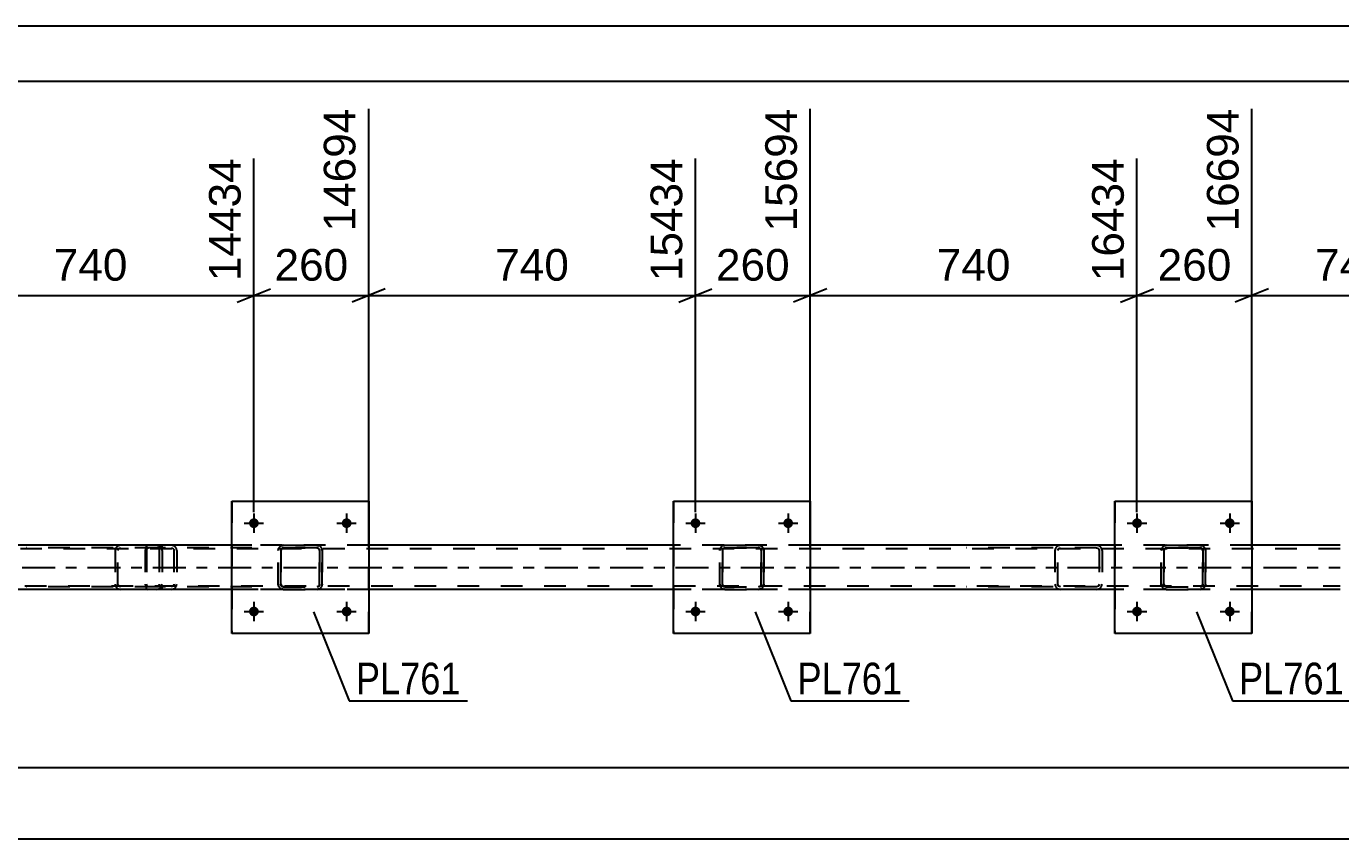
# Model space of a CAD drawing. Header units: millimetres. Extents: x 0 to 841, y 0 to 594.
# Drawn here: x 646.5 to 765.6, y 520.4 to 594 of the extents above; entities that cross this region are included whole.
import ezdxf

# ---------------------------------------------------------------- set-up
doc = ezdxf.new("R2010")
doc.units = ezdxf.units.MM
doc.linetypes.add('DXK_LINE_DOT2', pattern=[3.9198, 1.9599, -1.9599])
doc.linetypes.add('DXK_LINE_DOT3', pattern=[5.9187, 2.979, -0.9799, 0.9799, -0.9799])
doc.styles.add('Arial', font='ARIAL.TTF', dxfattribs={"height": 0.2})
doc.styles.add('Arial Narrow', font='ARIALN.TTF', dxfattribs={"height": 0.2})

# ---------------------------------------------------------------- blocks, each defined once
blk = doc.blocks.new('Unknown-318464264-1115')
at = {"color": 5, "linetype": 'Continuous'}
for p, q in [((841, 594), (0, 594)), ((836, 589), (5, 589))]:
    blk.add_line(p, q, dxfattribs=at)
blk = doc.blocks.new('Part-318464264-1880 - 1696')
at = {"color": 7, "linetype": 'DXK_LINE_DOT2'}
for p, q in [((765.53, 546.67), (89.78, 546.67)), ((677.53, 546.99), (665.13, 546.99)), ((717.53, 546.99), (705.13, 546.99)), ((757.53, 546.99), (745.13, 546.99)), ((89.78, 543.31), (765.53, 543.31)), ((765.53, 542.99), (105.14, 542.99)), ((677.53, 542.99), (665.13, 542.99)), ((717.53, 542.99), (705.13, 542.99)), ((757.53, 542.99), (745.13, 542.99))]:
    blk.add_line(p, q, dxfattribs=at)
at = {"color": 2, "linetype": 'Continuous'}
for p, q in [((665.13, 546.99), (637.53, 546.99)), ((705.13, 546.99), (677.53, 546.99)), ((745.13, 546.99), (717.53, 546.99)), ((765.53, 546.99), (757.53, 546.99)), ((665.13, 542.99), (637.53, 542.99)), ((705.13, 542.99), (677.53, 542.99)), ((745.13, 542.99), (717.53, 542.99)), ((765.53, 542.99), (757.53, 542.99))]:
    blk.add_line(p, q, dxfattribs=at)
at = {"color": 7, "linetype": 'DXK_LINE_DOT3'}
blk.add_line((89.78, 544.99), (765.53, 544.99), dxfattribs=at)
blk = doc.blocks.new('Part-318464264-1759 - 1696')
at = {"color": 7, "linetype": 'DXK_LINE_DOT2'}
for p, q in [((658.31, 546.99), (646.53, 546.99)), ((658.31, 546.75), (646.53, 546.75)), ((654.59, 546.65), (654.56, 546.51)), ((654.6, 546.69), (654.59, 546.65)), ((654.82, 546.51), (654.84, 546.6)), ((654.84, 546.6), (654.89, 546.68)), ((655.07, 546.99), (654.88, 546.95)), ((654.89, 546.68), (654.97, 546.73)), ((654.97, 546.73), (655.07, 546.75)), ((658.5, 546.95), (658.31, 546.99)), ((658.31, 546.75), (658.41, 546.73)), ((658.41, 546.73), (658.49, 546.68)), ((658.49, 546.68), (658.54, 546.6)), ((658.54, 546.6), (658.56, 546.51)), ((658.79, 546.65), (658.78, 546.69)), ((658.82, 546.51), (658.79, 546.65)), ((654.56, 546.51), (654.56, 543.47)), ((654.82, 543.47), (654.82, 546.51)), ((658.56, 546.51), (658.56, 543.47)), ((658.82, 546.51), (658.82, 543.47)), ((658.31, 543.23), (646.53, 543.23)), ((658.31, 542.99), (646.53, 542.99)), ((654.56, 543.47), (654.58, 543.39)), ((654.58, 543.39), (654.6, 543.29)), ((654.84, 543.38), (654.82, 543.47)), ((654.89, 543.3), (654.84, 543.38)), ((654.88, 543.03), (655.07, 542.99)), ((654.97, 543.25), (654.89, 543.3)), ((655.07, 543.23), (654.97, 543.25)), ((658.41, 543.25), (658.31, 543.23)), ((658.31, 542.99), (658.5, 543.03)), ((658.49, 543.3), (658.41, 543.25)), ((658.54, 543.38), (658.49, 543.3)), ((658.56, 543.47), (658.54, 543.38)), ((658.78, 543.29), (658.8, 543.39)), ((658.8, 543.39), (658.82, 543.47))]:
    blk.add_line(p, q, dxfattribs=at)
for centre, start, end in [((655.05, 546.49), 110.7574, 155.679), ((658.33, 546.49), 24.321, 69.2426), ((655.05, 543.49), 204.321, 249.2426), ((658.33, 543.49), 290.7574, 335.679)]:
    blk.add_arc(centre, 0.496, start, end, dxfattribs=at)
blk = doc.blocks.new('Part-318464264-1760 - 1696')
at = {"color": 7, "linetype": 'DXK_LINE_DOT2'}
for p, q in [((743.45, 546.99), (731.67, 546.99)), ((743.45, 546.75), (731.67, 546.75)), ((739.73, 546.65), (739.7, 546.51)), ((739.74, 546.69), (739.73, 546.65)), ((739.96, 546.51), (739.98, 546.6)), ((739.98, 546.6), (740.03, 546.68)), ((740.21, 546.99), (740.02, 546.95)), ((740.03, 546.68), (740.11, 546.73)), ((740.11, 546.73), (740.21, 546.75)), ((743.64, 546.95), (743.45, 546.99)), ((743.45, 546.75), (743.54, 546.73)), ((743.54, 546.73), (743.63, 546.68)), ((743.63, 546.68), (743.68, 546.6)), ((743.68, 546.6), (743.7, 546.51)), ((743.93, 546.65), (743.92, 546.69)), ((743.96, 546.51), (743.93, 546.65)), ((739.7, 546.51), (739.7, 543.47)), ((739.96, 543.47), (739.96, 546.51)), ((743.7, 546.51), (743.7, 543.47)), ((743.96, 546.51), (743.96, 543.47)), ((743.45, 543.23), (731.67, 543.23)), ((743.45, 542.99), (731.67, 542.99)), ((739.7, 543.47), (739.72, 543.39)), ((739.72, 543.39), (739.74, 543.29)), ((739.98, 543.38), (739.96, 543.47)), ((740.03, 543.3), (739.98, 543.38)), ((740.02, 543.03), (740.21, 542.99)), ((740.11, 543.25), (740.03, 543.3)), ((740.21, 543.23), (740.11, 543.25)), ((743.54, 543.25), (743.45, 543.23)), ((743.45, 542.99), (743.64, 543.03)), ((743.63, 543.3), (743.54, 543.25)), ((743.68, 543.38), (743.63, 543.3)), ((743.7, 543.47), (743.68, 543.38)), ((743.92, 543.29), (743.94, 543.39)), ((743.94, 543.39), (743.96, 543.47))]:
    blk.add_line(p, q, dxfattribs=at)
for centre, start, end in [((740.19, 546.49), 110.7583, 155.68), ((743.47, 546.49), 24.32, 69.2417), ((740.19, 543.49), 204.32, 249.2417), ((743.47, 543.49), 290.7583, 335.68)]:
    blk.add_arc(centre, 0.496, start, end, dxfattribs=at)
blk = doc.blocks.new('Part-318464264-1761 - 1696')
at = {"color": 7, "linetype": 'DXK_LINE_DOT2'}
for p, q in [((657.3, 546.69), (657.28, 546.51)), ((657.36, 546.85), (657.3, 546.69)), ((657.44, 546.95), (657.36, 546.85)), ((657.41, 546.51), (657.42, 546.6)), ((657.42, 546.6), (657.45, 546.68)), ((657.55, 546.99), (657.44, 546.95)), ((657.45, 546.68), (657.5, 546.73)), ((657.5, 546.73), (657.55, 546.75)), ((666.96, 546.99), (657.55, 546.99)), ((666.96, 546.75), (657.55, 546.75)), ((658.82, 546.75), (658.82, 546.99)), ((659.84, 546.95), (659.64, 546.99)), ((659.64, 546.75), (659.74, 546.73)), ((659.74, 546.73), (659.82, 546.68)), ((659.82, 546.68), (659.88, 546.6)), ((659.88, 546.6), (659.89, 546.51)), ((660.12, 546.65), (660.11, 546.69)), ((660.15, 546.51), (660.12, 546.65)), ((657.28, 546.51), (657.28, 543.47)), ((657.41, 546.51), (657.41, 543.47)), ((659.89, 546.51), (659.89, 543.47)), ((660.15, 546.51), (660.15, 543.47)), ((657.28, 543.47), (657.3, 543.29)), ((657.3, 543.29), (657.36, 543.13)), ((657.36, 543.13), (657.44, 543.03)), ((657.42, 543.38), (657.41, 543.47)), ((657.45, 543.3), (657.42, 543.38)), ((657.44, 543.03), (657.55, 542.99)), ((657.5, 543.25), (657.45, 543.3)), ((657.55, 543.23), (657.5, 543.25)), ((666.96, 543.23), (657.55, 543.23)), ((666.96, 542.99), (657.55, 542.99)), ((658.82, 542.99), (658.82, 543.23)), ((659.74, 543.25), (659.64, 543.23)), ((659.64, 542.99), (659.84, 543.03)), ((659.82, 543.3), (659.74, 543.25)), ((659.88, 543.38), (659.82, 543.3)), ((659.89, 543.47), (659.88, 543.38)), ((660.11, 543.29), (660.13, 543.39)), ((660.13, 543.39), (660.15, 543.47))]:
    blk.add_line(p, q, dxfattribs=at)
for centre, start, end in [((659.66, 546.5), 23.8485, 68.8051), ((659.66, 543.49), 291.1949, 336.1515)]:
    blk.add_arc(centre, 0.492, start, end, dxfattribs=at)
blk = doc.blocks.new('Part-318464264-1897 - 1696')
at = {"color": 7, "linetype": 'DXK_LINE_DOT2'}
for p, q in [((669.33, 546.51), (669.37, 546.69)), ((669.37, 546.69), (669.33, 546.51)), ((669.57, 546.51), (669.59, 546.6)), ((669.59, 546.6), (669.57, 546.51)), ((669.59, 546.6), (669.64, 546.68)), ((669.64, 546.68), (669.59, 546.6)), ((669.63, 546.95), (669.81, 546.99)), ((669.81, 546.99), (669.63, 546.95)), ((669.63, 546.95), (669.63, 546.95)), ((669.64, 546.68), (669.72, 546.73)), ((669.72, 546.73), (669.64, 546.68)), ((669.72, 546.73), (669.81, 546.75)), ((669.81, 546.75), (669.72, 546.73)), ((669.81, 546.99), (672.85, 546.99)), ((669.81, 546.99), (669.81, 546.99)), ((669.81, 546.99), (672.85, 546.99)), ((669.81, 546.75), (672.85, 546.75)), ((669.81, 546.75), (669.81, 546.75)), ((672.85, 546.75), (669.81, 546.75)), ((672.85, 546.99), (672.85, 546.99)), ((672.85, 546.99), (673.04, 546.95)), ((673.04, 546.95), (672.85, 546.99)), ((672.85, 546.75), (672.85, 546.75)), ((672.85, 546.75), (672.95, 546.73)), ((672.94, 546.73), (672.85, 546.75)), ((673.02, 546.68), (672.94, 546.73)), ((672.95, 546.73), (673.02, 546.68)), ((673.02, 546.68), (673.08, 546.6)), ((673.07, 546.6), (673.02, 546.68)), ((673.09, 546.51), (673.07, 546.6)), ((673.08, 546.6), (673.09, 546.51)), ((673.3, 546.69), (673.33, 546.51)), ((673.33, 546.51), (673.3, 546.69)), ((669.33, 543.47), (669.33, 546.51)), ((669.33, 546.51), (669.33, 546.51)), ((669.33, 543.47), (669.33, 546.51)), ((669.57, 543.47), (669.57, 546.51)), ((669.57, 546.51), (669.57, 546.51)), ((669.57, 546.51), (669.57, 543.47)), ((673.09, 543.47), (673.09, 546.51)), ((673.09, 546.51), (673.09, 546.51)), ((673.09, 546.51), (673.09, 543.47)), ((673.33, 543.47), (673.33, 546.51)), ((673.33, 546.51), (673.33, 546.51)), ((673.33, 546.51), (673.33, 543.47)), ((669.33, 543.47), (669.33, 543.47)), ((669.37, 543.29), (669.33, 543.47)), ((669.33, 543.47), (669.37, 543.29)), ((669.57, 543.47), (669.57, 543.47)), ((669.59, 543.38), (669.57, 543.47)), ((669.57, 543.47), (669.59, 543.38)), ((669.64, 543.3), (669.59, 543.38)), ((669.59, 543.38), (669.64, 543.3)), ((669.81, 542.99), (669.63, 543.03)), ((669.63, 543.03), (669.81, 542.99)), ((669.72, 543.25), (669.64, 543.3)), ((669.64, 543.3), (669.72, 543.25)), ((669.81, 543.23), (669.72, 543.25)), ((669.72, 543.25), (669.81, 543.23)), ((669.81, 543.23), (672.85, 543.23)), ((669.81, 543.23), (669.81, 543.23)), ((669.81, 543.23), (672.85, 543.23)), ((669.81, 542.99), (672.85, 542.99)), ((669.81, 542.99), (669.81, 542.99)), ((669.81, 542.99), (672.85, 542.99)), ((672.95, 543.25), (672.85, 543.23)), ((672.85, 543.23), (672.94, 543.25)), ((672.85, 543.23), (672.85, 543.23)), ((673.04, 543.03), (672.85, 542.99)), ((672.85, 542.99), (673.04, 543.03)), ((672.85, 542.99), (672.85, 542.99)), ((672.94, 543.25), (673.02, 543.3)), ((672.94, 543.25), (672.95, 543.25)), ((673.02, 543.3), (672.95, 543.25)), ((673.08, 543.38), (673.02, 543.3)), ((673.02, 543.3), (673.07, 543.38)), ((673.07, 543.38), (673.09, 543.47)), ((673.09, 543.47), (673.08, 543.38)), ((673.09, 543.47), (673.09, 543.47)), ((673.33, 543.47), (673.3, 543.29)), ((673.3, 543.29), (673.33, 543.47)), ((673.33, 543.47), (673.33, 543.47))]:
    blk.add_line(p, q, dxfattribs=at)
at = {"color": 7, "linetype": 'DXK_LINE_DOT3'}
blk.add_line((671.33, 544.99), (671.33, 544.99), dxfattribs=at)
at = {"color": 7, "linetype": 'DXK_LINE_DOT2'}
for centre, start, end in [((669.81, 546.51), 112.5, 157.5), ((669.81, 546.51), 112.5, 157.5), ((672.85, 546.51), 22.5, 67.5), ((672.85, 546.51), 22.5, 67.5), ((669.81, 543.47), 202.5, 247.5), ((669.81, 543.47), 202.5, 247.5), ((672.85, 543.47), 292.5, 337.5), ((672.85, 543.47), 292.5, 337.5)]:
    blk.add_arc(centre, 0.48, start, end, dxfattribs=at)
blk = doc.blocks.new('Bolt-318464264-1904 - 1696')
at = {"linetype": 'Continuous'}
for points in [[(666.69, 540.99), (666.7, 541.08), (666.73, 541.17), (666.78, 541.25), (666.84, 541.32), (666.91, 541.37), (667, 541.41), (667.09, 541.43), (667.18, 541.43), (667.27, 541.41), (667.35, 541.37), (667.43, 541.32), (667.49, 541.25), (667.54, 541.17), (667.56, 541.08), (667.57, 540.99), (667.56, 540.9), (667.54, 540.81), (667.49, 540.73), (667.43, 540.66), (667.35, 540.61), (667.27, 540.57), (667.18, 540.55), (667.09, 540.55), (667, 540.57), (666.91, 540.61), (666.84, 540.66), (666.78, 540.73), (666.73, 540.81), (666.7, 540.9)], [(675.09, 540.99), (675.1, 541.08), (675.13, 541.17), (675.18, 541.25), (675.24, 541.32), (675.31, 541.37), (675.4, 541.41), (675.49, 541.43), (675.58, 541.43), (675.67, 541.41), (675.75, 541.37), (675.83, 541.32), (675.89, 541.25), (675.94, 541.17), (675.96, 541.08), (675.97, 540.99), (675.96, 540.9), (675.94, 540.81), (675.89, 540.73), (675.83, 540.66), (675.75, 540.61), (675.67, 540.57), (675.58, 540.55), (675.49, 540.55), (675.4, 540.57), (675.31, 540.61), (675.24, 540.66), (675.18, 540.73), (675.13, 540.81), (675.1, 540.9)]]:
    blk.add_hatch(color=1, dxfattribs=at).paths.add_polyline_path(points)
at = {"color": 1, "linetype": 'Continuous'}
for p, q in [((667.13, 541.87), (667.13, 540.11)), ((675.53, 541.87), (675.53, 540.11)), ((666.25, 540.99), (668.01, 540.99)), ((674.65, 540.99), (676.41, 540.99))]:
    blk.add_line(p, q, dxfattribs=at)
blk = doc.blocks.new('Part-318464264-1820 - 1696')
at = {"color": 2, "linetype": 'Continuous'}
for p, q in [((745.13, 538.99), (745.13, 550.99)), ((745.13, 550.99), (745.13, 550.99)), ((745.13, 550.99), (757.53, 550.99)), ((757.53, 550.99), (757.53, 538.99)), ((745.13, 538.99), (745.13, 538.99)), ((757.53, 538.99), (745.13, 538.99))]:
    blk.add_line(p, q, dxfattribs=at)
at = {"color": 7, "linetype": 'DXK_LINE_DOT2'}
for p, q in [((745.13, 550.99), (745.13, 538.99)), ((745.13, 550.99), (745.13, 550.99)), ((757.53, 538.99), (757.53, 550.99)), ((745.13, 538.99), (745.13, 538.99))]:
    blk.add_line(p, q, dxfattribs=at)
blk = doc.blocks.new('Bolt-318464264-1899 - 1696')
at = {"linetype": 'Continuous'}
for points in [[(746.69, 548.99), (746.7, 549.08), (746.73, 549.17), (746.78, 549.25), (746.84, 549.32), (746.91, 549.37), (747, 549.41), (747.09, 549.43), (747.18, 549.43), (747.27, 549.41), (747.35, 549.37), (747.43, 549.32), (747.49, 549.25), (747.54, 549.17), (747.56, 549.08), (747.57, 548.99), (747.56, 548.9), (747.54, 548.81), (747.49, 548.73), (747.43, 548.66), (747.35, 548.61), (747.27, 548.57), (747.18, 548.55), (747.09, 548.55), (747, 548.57), (746.91, 548.61), (746.84, 548.66), (746.78, 548.73), (746.73, 548.81), (746.7, 548.9)], [(755.09, 548.99), (755.1, 549.08), (755.13, 549.17), (755.18, 549.25), (755.24, 549.32), (755.31, 549.37), (755.4, 549.41), (755.49, 549.43), (755.58, 549.43), (755.67, 549.41), (755.75, 549.37), (755.83, 549.32), (755.89, 549.25), (755.94, 549.17), (755.96, 549.08), (755.97, 548.99), (755.96, 548.9), (755.94, 548.81), (755.89, 548.73), (755.83, 548.66), (755.75, 548.61), (755.67, 548.57), (755.58, 548.55), (755.49, 548.55), (755.4, 548.57), (755.31, 548.61), (755.24, 548.66), (755.18, 548.73), (755.13, 548.81), (755.1, 548.9)]]:
    blk.add_hatch(color=1, dxfattribs=at).paths.add_polyline_path(points)
at = {"color": 1, "linetype": 'Continuous'}
for p, q in [((746.25, 548.99), (748.01, 548.99)), ((747.13, 549.87), (747.13, 548.11)), ((754.65, 548.99), (756.41, 548.99)), ((755.53, 549.87), (755.53, 548.11))]:
    blk.add_line(p, q, dxfattribs=at)
blk = doc.blocks.new('Bolt-318464264-1900 - 1696')
at = {"linetype": 'Continuous'}
for points in [[(746.69, 540.99), (746.7, 541.08), (746.73, 541.17), (746.78, 541.25), (746.84, 541.32), (746.91, 541.37), (747, 541.41), (747.09, 541.43), (747.18, 541.43), (747.27, 541.41), (747.35, 541.37), (747.43, 541.32), (747.49, 541.25), (747.54, 541.17), (747.56, 541.08), (747.57, 540.99), (747.56, 540.9), (747.54, 540.81), (747.49, 540.73), (747.43, 540.66), (747.35, 540.61), (747.27, 540.57), (747.18, 540.55), (747.09, 540.55), (747, 540.57), (746.91, 540.61), (746.84, 540.66), (746.78, 540.73), (746.73, 540.81), (746.7, 540.9)], [(755.09, 540.99), (755.1, 541.08), (755.13, 541.17), (755.18, 541.25), (755.24, 541.32), (755.31, 541.37), (755.4, 541.41), (755.49, 541.43), (755.58, 541.43), (755.67, 541.41), (755.75, 541.37), (755.83, 541.32), (755.89, 541.25), (755.94, 541.17), (755.96, 541.08), (755.97, 540.99), (755.96, 540.9), (755.94, 540.81), (755.89, 540.73), (755.83, 540.66), (755.75, 540.61), (755.67, 540.57), (755.58, 540.55), (755.49, 540.55), (755.4, 540.57), (755.31, 540.61), (755.24, 540.66), (755.18, 540.73), (755.13, 540.81), (755.1, 540.9)]]:
    blk.add_hatch(color=1, dxfattribs=at).paths.add_polyline_path(points)
at = {"color": 1, "linetype": 'Continuous'}
for p, q in [((747.13, 541.87), (747.13, 540.11)), ((755.53, 541.87), (755.53, 540.11)), ((746.25, 540.99), (748.01, 540.99)), ((754.65, 540.99), (756.41, 540.99))]:
    blk.add_line(p, q, dxfattribs=at)
blk = doc.blocks.new('Bolt-318464264-1901 - 1696')
at = {"linetype": 'Continuous'}
for points in [[(706.69, 548.99), (706.7, 549.08), (706.73, 549.17), (706.78, 549.25), (706.84, 549.32), (706.91, 549.37), (707, 549.41), (707.09, 549.43), (707.18, 549.43), (707.27, 549.41), (707.35, 549.37), (707.43, 549.32), (707.49, 549.25), (707.54, 549.17), (707.56, 549.08), (707.57, 548.99), (707.56, 548.9), (707.54, 548.81), (707.49, 548.73), (707.43, 548.66), (707.35, 548.61), (707.27, 548.57), (707.18, 548.55), (707.09, 548.55), (707, 548.57), (706.91, 548.61), (706.84, 548.66), (706.78, 548.73), (706.73, 548.81), (706.7, 548.9)], [(715.09, 548.99), (715.1, 549.08), (715.13, 549.17), (715.18, 549.25), (715.24, 549.32), (715.31, 549.37), (715.4, 549.41), (715.49, 549.43), (715.58, 549.43), (715.67, 549.41), (715.75, 549.37), (715.83, 549.32), (715.89, 549.25), (715.94, 549.17), (715.96, 549.08), (715.97, 548.99), (715.96, 548.9), (715.94, 548.81), (715.89, 548.73), (715.83, 548.66), (715.75, 548.61), (715.67, 548.57), (715.58, 548.55), (715.49, 548.55), (715.4, 548.57), (715.31, 548.61), (715.24, 548.66), (715.18, 548.73), (715.13, 548.81), (715.1, 548.9)]]:
    blk.add_hatch(color=1, dxfattribs=at).paths.add_polyline_path(points)
at = {"color": 1, "linetype": 'Continuous'}
for p, q in [((706.25, 548.99), (708.01, 548.99)), ((707.13, 549.87), (707.13, 548.11)), ((714.65, 548.99), (716.41, 548.99)), ((715.53, 549.87), (715.53, 548.11))]:
    blk.add_line(p, q, dxfattribs=at)
blk = doc.blocks.new('Bolt-318464264-1902 - 1696')
at = {"linetype": 'Continuous'}
for points in [[(706.69, 540.99), (706.7, 541.08), (706.73, 541.17), (706.78, 541.25), (706.84, 541.32), (706.91, 541.37), (707, 541.41), (707.09, 541.43), (707.18, 541.43), (707.27, 541.41), (707.35, 541.37), (707.43, 541.32), (707.49, 541.25), (707.54, 541.17), (707.56, 541.08), (707.57, 540.99), (707.56, 540.9), (707.54, 540.81), (707.49, 540.73), (707.43, 540.66), (707.35, 540.61), (707.27, 540.57), (707.18, 540.55), (707.09, 540.55), (707, 540.57), (706.91, 540.61), (706.84, 540.66), (706.78, 540.73), (706.73, 540.81), (706.7, 540.9)], [(715.09, 540.99), (715.1, 541.08), (715.13, 541.17), (715.18, 541.25), (715.24, 541.32), (715.31, 541.37), (715.4, 541.41), (715.49, 541.43), (715.58, 541.43), (715.67, 541.41), (715.75, 541.37), (715.83, 541.32), (715.89, 541.25), (715.94, 541.17), (715.96, 541.08), (715.97, 540.99), (715.96, 540.9), (715.94, 540.81), (715.89, 540.73), (715.83, 540.66), (715.75, 540.61), (715.67, 540.57), (715.58, 540.55), (715.49, 540.55), (715.4, 540.57), (715.31, 540.61), (715.24, 540.66), (715.18, 540.73), (715.13, 540.81), (715.1, 540.9)]]:
    blk.add_hatch(color=1, dxfattribs=at).paths.add_polyline_path(points)
at = {"color": 1, "linetype": 'Continuous'}
for p, q in [((707.13, 541.87), (707.13, 540.11)), ((715.53, 541.87), (715.53, 540.11)), ((706.25, 540.99), (708.01, 540.99)), ((714.65, 540.99), (716.41, 540.99))]:
    blk.add_line(p, q, dxfattribs=at)
blk = doc.blocks.new('Part-318464264-1911 - 1696')
at = {"color": 7, "linetype": 'DXK_LINE_DOT2'}
for p, q in [((749.33, 546.51), (749.37, 546.69)), ((749.37, 546.69), (749.33, 546.51)), ((749.57, 546.51), (749.59, 546.6)), ((749.59, 546.6), (749.57, 546.51)), ((749.59, 546.6), (749.64, 546.68)), ((749.64, 546.68), (749.59, 546.6)), ((749.63, 546.95), (749.81, 546.99)), ((749.81, 546.99), (749.63, 546.95)), ((749.63, 546.95), (749.63, 546.95)), ((749.64, 546.68), (749.72, 546.73)), ((749.72, 546.73), (749.64, 546.68)), ((749.72, 546.73), (749.81, 546.75)), ((749.81, 546.75), (749.72, 546.73)), ((749.81, 546.99), (752.85, 546.99)), ((749.81, 546.99), (749.81, 546.99)), ((749.81, 546.99), (752.85, 546.99)), ((749.81, 546.75), (752.85, 546.75)), ((749.81, 546.75), (749.81, 546.75)), ((752.85, 546.75), (749.81, 546.75)), ((752.85, 546.99), (752.85, 546.99)), ((752.85, 546.99), (753.04, 546.95)), ((753.04, 546.95), (752.85, 546.99)), ((752.85, 546.75), (752.85, 546.75)), ((752.85, 546.75), (752.95, 546.73)), ((752.94, 546.73), (752.85, 546.75)), ((753.02, 546.68), (752.94, 546.73)), ((752.95, 546.73), (753.02, 546.68)), ((753.02, 546.68), (753.08, 546.6)), ((753.07, 546.6), (753.02, 546.68)), ((753.09, 546.51), (753.07, 546.6)), ((753.08, 546.6), (753.09, 546.51)), ((753.3, 546.69), (753.33, 546.51)), ((753.33, 546.51), (753.3, 546.69)), ((749.33, 543.47), (749.33, 546.51)), ((749.33, 546.51), (749.33, 546.51)), ((749.33, 543.47), (749.33, 546.51)), ((749.57, 543.47), (749.57, 546.51)), ((749.57, 546.51), (749.57, 546.51)), ((749.57, 546.51), (749.57, 543.47)), ((753.09, 543.47), (753.09, 546.51)), ((753.09, 546.51), (753.09, 546.51)), ((753.09, 546.51), (753.09, 543.47)), ((753.33, 543.47), (753.33, 546.51)), ((753.33, 546.51), (753.33, 546.51)), ((753.33, 546.51), (753.33, 543.47)), ((749.33, 543.47), (749.33, 543.47)), ((749.37, 543.29), (749.33, 543.47)), ((749.33, 543.47), (749.37, 543.29)), ((749.57, 543.47), (749.57, 543.47)), ((749.59, 543.38), (749.57, 543.47)), ((749.57, 543.47), (749.59, 543.38)), ((749.64, 543.3), (749.59, 543.38)), ((749.59, 543.38), (749.64, 543.3)), ((749.81, 542.99), (749.63, 543.03)), ((749.63, 543.03), (749.81, 542.99)), ((749.72, 543.25), (749.64, 543.3)), ((749.64, 543.3), (749.72, 543.25)), ((749.81, 543.23), (749.72, 543.25)), ((749.72, 543.25), (749.81, 543.23)), ((749.81, 543.23), (752.85, 543.23)), ((749.81, 543.23), (749.81, 543.23)), ((749.81, 543.23), (752.85, 543.23)), ((749.81, 542.99), (752.85, 542.99)), ((749.81, 542.99), (749.81, 542.99)), ((749.81, 542.99), (752.85, 542.99)), ((752.95, 543.25), (752.85, 543.23)), ((752.85, 543.23), (752.94, 543.25)), ((752.85, 543.23), (752.85, 543.23)), ((753.04, 543.03), (752.85, 542.99)), ((752.85, 542.99), (753.04, 543.03)), ((752.85, 542.99), (752.85, 542.99)), ((752.94, 543.25), (753.02, 543.3)), ((752.94, 543.25), (752.95, 543.25)), ((753.02, 543.3), (752.95, 543.25)), ((753.08, 543.38), (753.02, 543.3)), ((753.02, 543.3), (753.07, 543.38)), ((753.07, 543.38), (753.09, 543.47)), ((753.09, 543.47), (753.08, 543.38)), ((753.09, 543.47), (753.09, 543.47)), ((753.33, 543.47), (753.3, 543.29)), ((753.3, 543.29), (753.33, 543.47)), ((753.33, 543.47), (753.33, 543.47))]:
    blk.add_line(p, q, dxfattribs=at)
at = {"color": 7, "linetype": 'DXK_LINE_DOT3'}
blk.add_line((751.33, 544.99), (751.33, 544.99), dxfattribs=at)
at = {"color": 7, "linetype": 'DXK_LINE_DOT2'}
for centre, start, end in [((749.81, 546.51), 112.5, 157.5), ((749.81, 546.51), 112.5, 157.5), ((752.85, 546.51), 22.5, 67.5), ((752.85, 546.51), 22.5, 67.5), ((749.81, 543.47), 202.5, 247.5), ((749.81, 543.47), 202.5, 247.5), ((752.85, 543.47), 292.5, 337.5), ((752.85, 543.47), 292.5, 337.5)]:
    blk.add_arc(centre, 0.48, start, end, dxfattribs=at)
blk = doc.blocks.new('Part-318464264-1916 - 1696')
at = {"color": 2, "linetype": 'Continuous'}
for p, q in [((705.13, 538.99), (705.13, 550.99)), ((705.13, 550.99), (705.13, 550.99)), ((705.13, 550.99), (717.53, 550.99)), ((717.53, 550.99), (717.53, 538.99)), ((705.13, 538.99), (705.13, 538.99)), ((717.53, 538.99), (705.13, 538.99))]:
    blk.add_line(p, q, dxfattribs=at)
at = {"color": 7, "linetype": 'DXK_LINE_DOT2'}
for p, q in [((705.13, 550.99), (705.13, 538.99)), ((705.13, 550.99), (705.13, 550.99)), ((717.53, 538.99), (717.53, 550.99)), ((705.13, 538.99), (705.13, 538.99))]:
    blk.add_line(p, q, dxfattribs=at)
blk = doc.blocks.new('Part-318464264-1917 - 1696')
at = {"color": 7, "linetype": 'DXK_LINE_DOT2'}
for p, q in [((709.33, 546.51), (709.37, 546.69)), ((709.37, 546.69), (709.33, 546.51)), ((709.57, 546.51), (709.59, 546.6)), ((709.59, 546.6), (709.57, 546.51)), ((709.59, 546.6), (709.64, 546.68)), ((709.64, 546.68), (709.59, 546.6)), ((709.63, 546.95), (709.81, 546.99)), ((709.81, 546.99), (709.63, 546.95)), ((709.63, 546.95), (709.63, 546.95)), ((709.64, 546.68), (709.72, 546.73)), ((709.72, 546.73), (709.64, 546.68)), ((709.72, 546.73), (709.81, 546.75)), ((709.81, 546.75), (709.72, 546.73)), ((709.81, 546.99), (712.85, 546.99)), ((709.81, 546.99), (709.81, 546.99)), ((709.81, 546.99), (712.85, 546.99)), ((709.81, 546.75), (712.85, 546.75)), ((709.81, 546.75), (709.81, 546.75)), ((712.85, 546.75), (709.81, 546.75)), ((712.85, 546.99), (712.85, 546.99)), ((712.85, 546.99), (713.04, 546.95)), ((713.04, 546.95), (712.85, 546.99)), ((712.85, 546.75), (712.85, 546.75)), ((712.85, 546.75), (712.95, 546.73)), ((712.94, 546.73), (712.85, 546.75)), ((713.02, 546.68), (712.94, 546.73)), ((712.95, 546.73), (713.02, 546.68)), ((713.02, 546.68), (713.08, 546.6)), ((713.07, 546.6), (713.02, 546.68)), ((713.09, 546.51), (713.07, 546.6)), ((713.08, 546.6), (713.09, 546.51)), ((713.3, 546.69), (713.33, 546.51)), ((713.33, 546.51), (713.3, 546.69)), ((709.33, 543.47), (709.33, 546.51)), ((709.33, 546.51), (709.33, 546.51)), ((709.33, 543.47), (709.33, 546.51)), ((709.57, 543.47), (709.57, 546.51)), ((709.57, 546.51), (709.57, 546.51)), ((709.57, 546.51), (709.57, 543.47)), ((713.09, 543.47), (713.09, 546.51)), ((713.09, 546.51), (713.09, 546.51)), ((713.09, 546.51), (713.09, 543.47)), ((713.33, 543.47), (713.33, 546.51)), ((713.33, 546.51), (713.33, 546.51)), ((713.33, 546.51), (713.33, 543.47)), ((709.33, 543.47), (709.33, 543.47)), ((709.37, 543.29), (709.33, 543.47)), ((709.33, 543.47), (709.37, 543.29)), ((709.57, 543.47), (709.57, 543.47)), ((709.59, 543.38), (709.57, 543.47)), ((709.57, 543.47), (709.59, 543.38)), ((709.64, 543.3), (709.59, 543.38)), ((709.59, 543.38), (709.64, 543.3)), ((709.81, 542.99), (709.63, 543.03)), ((709.63, 543.03), (709.81, 542.99)), ((709.72, 543.25), (709.64, 543.3)), ((709.64, 543.3), (709.72, 543.25)), ((709.81, 543.23), (709.72, 543.25)), ((709.72, 543.25), (709.81, 543.23)), ((709.81, 543.23), (712.85, 543.23)), ((709.81, 543.23), (709.81, 543.23)), ((709.81, 543.23), (712.85, 543.23)), ((709.81, 542.99), (712.85, 542.99)), ((709.81, 542.99), (709.81, 542.99)), ((709.81, 542.99), (712.85, 542.99)), ((712.95, 543.25), (712.85, 543.23)), ((712.85, 543.23), (712.94, 543.25)), ((712.85, 543.23), (712.85, 543.23)), ((713.04, 543.03), (712.85, 542.99)), ((712.85, 542.99), (713.04, 543.03)), ((712.85, 542.99), (712.85, 542.99)), ((712.94, 543.25), (713.02, 543.3)), ((712.94, 543.25), (712.95, 543.25)), ((713.02, 543.3), (712.95, 543.25)), ((713.08, 543.38), (713.02, 543.3)), ((713.02, 543.3), (713.07, 543.38)), ((713.07, 543.38), (713.09, 543.47)), ((713.09, 543.47), (713.08, 543.38)), ((713.09, 543.47), (713.09, 543.47)), ((713.33, 543.47), (713.3, 543.29)), ((713.3, 543.29), (713.33, 543.47)), ((713.33, 543.47), (713.33, 543.47))]:
    blk.add_line(p, q, dxfattribs=at)
at = {"color": 7, "linetype": 'DXK_LINE_DOT3'}
blk.add_line((711.33, 544.99), (711.33, 544.99), dxfattribs=at)
at = {"color": 7, "linetype": 'DXK_LINE_DOT2'}
for centre, start, end in [((709.81, 546.51), 112.5, 157.5), ((709.81, 546.51), 112.5, 157.5), ((712.85, 546.51), 22.5, 67.5), ((712.85, 546.51), 22.5, 67.5), ((709.81, 543.47), 202.5, 247.5), ((709.81, 543.47), 202.5, 247.5), ((712.85, 543.47), 292.5, 337.5), ((712.85, 543.47), 292.5, 337.5)]:
    blk.add_arc(centre, 0.48, start, end, dxfattribs=at)
blk = doc.blocks.new('Part-318464264-1922 - 1696')
at = {"color": 2, "linetype": 'Continuous'}
for p, q in [((665.13, 538.99), (665.13, 550.99)), ((665.13, 550.99), (665.13, 550.99)), ((665.13, 550.99), (677.53, 550.99)), ((677.53, 550.99), (677.53, 538.99)), ((665.13, 538.99), (665.13, 538.99)), ((677.53, 538.99), (665.13, 538.99))]:
    blk.add_line(p, q, dxfattribs=at)
at = {"color": 7, "linetype": 'DXK_LINE_DOT2'}
for p, q in [((665.13, 550.99), (665.13, 538.99)), ((665.13, 550.99), (665.13, 550.99)), ((677.53, 538.99), (677.53, 550.99)), ((665.13, 538.99), (665.13, 538.99))]:
    blk.add_line(p, q, dxfattribs=at)
blk = doc.blocks.new('Bolt-318464264-1923 - 1696')
at = {"linetype": 'Continuous'}
for points in [[(666.69, 548.99), (666.7, 549.08), (666.73, 549.17), (666.78, 549.25), (666.84, 549.32), (666.91, 549.37), (667, 549.41), (667.09, 549.43), (667.18, 549.43), (667.27, 549.41), (667.35, 549.37), (667.43, 549.32), (667.49, 549.25), (667.54, 549.17), (667.56, 549.08), (667.57, 548.99), (667.56, 548.9), (667.54, 548.81), (667.49, 548.73), (667.43, 548.66), (667.35, 548.61), (667.27, 548.57), (667.18, 548.55), (667.09, 548.55), (667, 548.57), (666.91, 548.61), (666.84, 548.66), (666.78, 548.73), (666.73, 548.81), (666.7, 548.9)], [(675.09, 548.99), (675.1, 549.08), (675.13, 549.17), (675.18, 549.25), (675.24, 549.32), (675.31, 549.37), (675.4, 549.41), (675.49, 549.43), (675.58, 549.43), (675.67, 549.41), (675.75, 549.37), (675.83, 549.32), (675.89, 549.25), (675.94, 549.17), (675.96, 549.08), (675.97, 548.99), (675.96, 548.9), (675.94, 548.81), (675.89, 548.73), (675.83, 548.66), (675.75, 548.61), (675.67, 548.57), (675.58, 548.55), (675.49, 548.55), (675.4, 548.57), (675.31, 548.61), (675.24, 548.66), (675.18, 548.73), (675.13, 548.81), (675.1, 548.9)]]:
    blk.add_hatch(color=1, dxfattribs=at).paths.add_polyline_path(points)
at = {"color": 1, "linetype": 'Continuous'}
for p, q in [((666.25, 548.99), (668.01, 548.99)), ((667.13, 549.87), (667.13, 548.11)), ((674.65, 548.99), (676.41, 548.99)), ((675.53, 549.87), (675.53, 548.11))]:
    blk.add_line(p, q, dxfattribs=at)
blk = doc.blocks.new('StraightDimension-318464264-2013 - 1696')
at = {"color": 7, "linetype": 'Continuous'}
blk.add_line((89.77, 526.87), (799.38, 526.87), dxfattribs=at)
blk = doc.blocks.new('StraightDimension-318464264-2034 - 1696')
at = {"color": 7, "linetype": 'Continuous'}
blk.add_line((89.13, 520.41), (800.02, 520.41), dxfattribs=at)
blk = doc.blocks.new('StraightDimension-318464264-7607 - 1696')
at = {"color": 7, "linetype": 'Continuous'}
for p, q in [((757.53, 547.99), (757.53, 586.53)), ((775.63, 549.99), (775.63, 582.03)), ((759.03, 570.21), (756.03, 569.01)), ((757.53, 569.61), (775.63, 569.61)), ((774.13, 569.01), (777.13, 570.21))]:
    blk.add_line(p, q, dxfattribs=at)
at = {"color": 0}
blk.add_wipeout([(770.52, 570.36), (770.52, 574.56), (762.65, 574.56), (762.65, 570.36)], dxfattribs=at)
at = {"color": 3, "style": 'Arial'}
blk.add_text('740', height=2.865, dxfattribs=at).set_placement((763.25, 570.96))
at = {"color": 0, "linetype": 'Continuous'}
blk.add_wipeout([(775.03, 582.63), (770.83, 582.63), (770.83, 570.31), (775.03, 570.31)], dxfattribs=at)
at = {"color": 3, "linetype": 'Continuous', "style": 'Arial'}
blk.add_text('17434', height=2.865, rotation=90.0002, dxfattribs=at).set_placement((774.43, 570.91))
blk = doc.blocks.new('StraightDimension-318464264-7608 - 1696')
at = {"color": 7, "linetype": 'Continuous'}
for p, q in [((757.53, 547.99), (757.53, 586.53)), ((747.13, 549.99), (747.13, 582.03)), ((745.63, 569.01), (748.63, 570.21)), ((747.13, 569.61), (757.53, 569.61)), ((759.03, 570.21), (756.03, 569.01))]:
    blk.add_line(p, q, dxfattribs=at)
at = {"color": 0}
blk.add_wipeout([(756.27, 570.36), (756.27, 574.56), (748.4, 574.56), (748.4, 570.36)], dxfattribs=at)
at = {"color": 3, "style": 'Arial'}
blk.add_text('260', height=2.865, dxfattribs=at).set_placement((749, 570.96))
at = {"color": 0, "linetype": 'Continuous'}
blk.add_wipeout([(756.93, 587.13), (752.73, 587.13), (752.73, 574.81), (756.93, 574.81)], dxfattribs=at)
at = {"color": 3, "linetype": 'Continuous', "style": 'Arial'}
blk.add_text('16694', height=2.865, rotation=90.0002, dxfattribs=at).set_placement((756.33, 575.41))
blk = doc.blocks.new('StraightDimension-318464264-7609 - 1696')
at = {"color": 7, "linetype": 'Continuous'}
for p, q in [((717.52, 547.99), (717.52, 586.53)), ((747.13, 549.99), (747.13, 582.03)), ((719.02, 570.21), (716.02, 569.01)), ((717.52, 569.61), (747.13, 569.61)), ((745.63, 569.01), (748.63, 570.21))]:
    blk.add_line(p, q, dxfattribs=at)
at = {"color": 0}
blk.add_wipeout([(736.26, 570.36), (736.26, 574.56), (728.39, 574.56), (728.39, 570.36)], dxfattribs=at)
at = {"color": 3, "style": 'Arial'}
blk.add_text('740', height=2.865, dxfattribs=at).set_placement((728.99, 570.96))
at = {"color": 0, "linetype": 'Continuous'}
blk.add_wipeout([(746.53, 582.63), (742.33, 582.63), (742.33, 570.31), (746.53, 570.31)], dxfattribs=at)
at = {"color": 3, "linetype": 'Continuous', "style": 'Arial'}
blk.add_text('16434', height=2.865, rotation=90.0002, dxfattribs=at).set_placement((745.93, 570.91))
blk = doc.blocks.new('StraightDimension-318464264-7610 - 1696')
at = {"color": 7, "linetype": 'Continuous'}
for p, q in [((717.52, 547.99), (717.52, 586.53)), ((707.13, 549.99), (707.13, 582.03)), ((705.63, 569.01), (708.63, 570.21)), ((707.13, 569.61), (717.52, 569.61)), ((719.02, 570.21), (716.02, 569.01))]:
    blk.add_line(p, q, dxfattribs=at)
at = {"color": 0}
blk.add_wipeout([(716.26, 570.36), (716.26, 574.56), (708.39, 574.56), (708.39, 570.36)], dxfattribs=at)
at = {"color": 3, "style": 'Arial'}
blk.add_text('260', height=2.865, dxfattribs=at).set_placement((708.99, 570.96))
at = {"color": 0, "linetype": 'Continuous'}
blk.add_wipeout([(716.92, 587.13), (712.72, 587.13), (712.72, 574.81), (716.92, 574.81)], dxfattribs=at)
at = {"color": 3, "linetype": 'Continuous', "style": 'Arial'}
blk.add_text('15694', height=2.865, rotation=90.0002, dxfattribs=at).set_placement((716.32, 575.41))
blk = doc.blocks.new('StraightDimension-318464264-7611 - 1696')
at = {"color": 7, "linetype": 'Continuous'}
for p, q in [((677.53, 547.99), (677.53, 586.53)), ((707.13, 549.99), (707.13, 582.03)), ((679.03, 570.21), (676.03, 569.01)), ((677.53, 569.61), (707.13, 569.61)), ((705.63, 569.01), (708.63, 570.21))]:
    blk.add_line(p, q, dxfattribs=at)
at = {"color": 0}
blk.add_wipeout([(696.27, 570.36), (696.27, 574.56), (688.39, 574.56), (688.39, 570.36)], dxfattribs=at)
at = {"color": 3, "style": 'Arial'}
blk.add_text('740', height=2.865, dxfattribs=at).set_placement((688.99, 570.96))
at = {"color": 0, "linetype": 'Continuous'}
blk.add_wipeout([(706.53, 582.63), (702.33, 582.63), (702.33, 570.31), (706.53, 570.31)], dxfattribs=at)
at = {"color": 3, "linetype": 'Continuous', "style": 'Arial'}
blk.add_text('15434', height=2.865, rotation=90.0002, dxfattribs=at).set_placement((705.93, 570.91))
blk = doc.blocks.new('StraightDimension-318464264-7612 - 1696')
at = {"color": 7, "linetype": 'Continuous'}
for p, q in [((677.53, 547.99), (677.53, 586.53)), ((667.13, 549.99), (667.13, 582.03)), ((665.63, 569.01), (668.63, 570.21)), ((667.13, 569.61), (677.53, 569.61)), ((679.03, 570.21), (676.03, 569.01))]:
    blk.add_line(p, q, dxfattribs=at)
at = {"color": 0}
blk.add_wipeout([(676.27, 570.36), (676.27, 574.56), (668.4, 574.56), (668.4, 570.36)], dxfattribs=at)
at = {"color": 3, "style": 'Arial'}
blk.add_text('260', height=2.865, dxfattribs=at).set_placement((669, 570.96))
at = {"color": 0, "linetype": 'Continuous'}
blk.add_wipeout([(676.93, 587.13), (672.73, 587.13), (672.73, 574.81), (676.93, 574.81)], dxfattribs=at)
at = {"color": 3, "linetype": 'Continuous', "style": 'Arial'}
blk.add_text('14694', height=2.865, rotation=90.0002, dxfattribs=at).set_placement((676.33, 575.41))
blk = doc.blocks.new('StraightDimension-318464264-7613 - 1696')
at = {"color": 7, "linetype": 'Continuous'}
for p, q in [((637.53, 547.99), (637.53, 586.53)), ((667.13, 549.99), (667.13, 582.03)), ((639.03, 570.21), (636.03, 569.01)), ((637.53, 569.61), (667.13, 569.61)), ((665.63, 569.01), (668.63, 570.21))]:
    blk.add_line(p, q, dxfattribs=at)
at = {"color": 0}
blk.add_wipeout([(656.27, 570.36), (656.27, 574.56), (648.4, 574.56), (648.4, 570.36)], dxfattribs=at)
at = {"color": 3, "style": 'Arial'}
blk.add_text('740', height=2.865, dxfattribs=at).set_placement((649, 570.96))
at = {"color": 0, "linetype": 'Continuous'}
blk.add_wipeout([(666.53, 582.63), (662.33, 582.63), (662.33, 570.31), (666.53, 570.31)], dxfattribs=at)
at = {"color": 3, "linetype": 'Continuous', "style": 'Arial'}
blk.add_text('14434', height=2.865, rotation=90.0002, dxfattribs=at).set_placement((665.93, 570.91))
blk = doc.blocks.new('Mark-318464264-1816 - 1696')
at = {"color": 30, "linetype": 'Continuous'}
for p, q in [((752.53, 540.95), (755.77, 532.89)), ((755.77, 532.89), (766.48, 532.89))]:
    blk.add_line(p, q, dxfattribs=at)
at = {"color": 0}
blk.add_wipeout([(765.88, 533.49), (765.88, 536.49), (756.37, 536.49), (756.37, 533.49)], dxfattribs=at)
blk.add_wipeout([(765.88, 533.49), (765.88, 536.49), (756.37, 536.49), (756.37, 533.49)], dxfattribs=at)
at = {"color": 3, "style": 'Arial Narrow'}
blk.add_text('PL761', height=2.863, dxfattribs=at).set_placement((756.37, 533.49))
blk = doc.blocks.new('Mark-318464264-1912 - 1696')
at = {"color": 30, "linetype": 'Continuous'}
for p, q in [((712.53, 540.95), (715.77, 532.89)), ((715.77, 532.89), (726.48, 532.89))]:
    blk.add_line(p, q, dxfattribs=at)
at = {"color": 0}
blk.add_wipeout([(725.88, 533.49), (725.88, 536.49), (716.37, 536.49), (716.37, 533.49)], dxfattribs=at)
blk.add_wipeout([(725.88, 533.49), (725.88, 536.49), (716.37, 536.49), (716.37, 533.49)], dxfattribs=at)
at = {"color": 3, "style": 'Arial Narrow'}
blk.add_text('PL761', height=2.863, dxfattribs=at).set_placement((716.37, 533.49))
blk = doc.blocks.new('Mark-318464264-1918 - 1696')
at = {"color": 30, "linetype": 'Continuous'}
for p, q in [((672.53, 540.95), (675.77, 532.89)), ((675.77, 532.89), (686.48, 532.89))]:
    blk.add_line(p, q, dxfattribs=at)
at = {"color": 0}
blk.add_wipeout([(685.88, 533.49), (685.88, 536.49), (676.37, 536.49), (676.37, 533.49)], dxfattribs=at)
blk.add_wipeout([(685.88, 533.49), (685.88, 536.49), (676.37, 536.49), (676.37, 533.49)], dxfattribs=at)
at = {"color": 3, "style": 'Arial Narrow'}
blk.add_text('PL761', height=2.863, dxfattribs=at).set_placement((676.37, 533.49))

msp = doc.modelspace()

# ---------------------------------------------------------------- block references
for name in ['Unknown-318464264-1115', 'Part-318464264-1922 - 1696', 'Part-318464264-1916 - 1696', 'Part-318464264-1820 - 1696', 'Bolt-318464264-1923 - 1696', 'Bolt-318464264-1901 - 1696', 'Bolt-318464264-1899 - 1696', 'Part-318464264-1880 - 1696', 'Part-318464264-1759 - 1696', 'Part-318464264-1761 - 1696', 'Part-318464264-1897 - 1696', 'Part-318464264-1917 - 1696', 'Part-318464264-1760 - 1696', 'Part-318464264-1911 - 1696', 'Bolt-318464264-1904 - 1696', 'Bolt-318464264-1902 - 1696', 'Bolt-318464264-1900 - 1696']:
    msp.add_blockref(name, (0, 0))

# ---------------------------------------------------------------- next in the draw order: block references
for name in ['StraightDimension-318464264-7607 - 1696', 'StraightDimension-318464264-2013 - 1696']:
    msp.add_blockref(name, (0, 0))

# ---------------------------------------------------------------- next in the draw order: block references
for name in ['StraightDimension-318464264-7608 - 1696', 'StraightDimension-318464264-2034 - 1696']:
    msp.add_blockref(name, (0, 0))

# ---------------------------------------------------------------- next in the draw order: block references
for name in ['StraightDimension-318464264-7609 - 1696', 'Mark-318464264-1918 - 1696', 'Mark-318464264-1912 - 1696', 'Mark-318464264-1816 - 1696']:
    msp.add_blockref(name, (0, 0))

# ---------------------------------------------------------------- next in the draw order: block references
msp.add_blockref('StraightDimension-318464264-7610 - 1696', (0, 0))

# ---------------------------------------------------------------- next in the draw order: block references
msp.add_blockref('StraightDimension-318464264-7611 - 1696', (0, 0))

# ---------------------------------------------------------------- next in the draw order: block references
msp.add_blockref('StraightDimension-318464264-7612 - 1696', (0, 0))

# ---------------------------------------------------------------- next in the draw order: block references
msp.add_blockref('StraightDimension-318464264-7613 - 1696', (0, 0))

doc.saveas('drawing.dxf')
